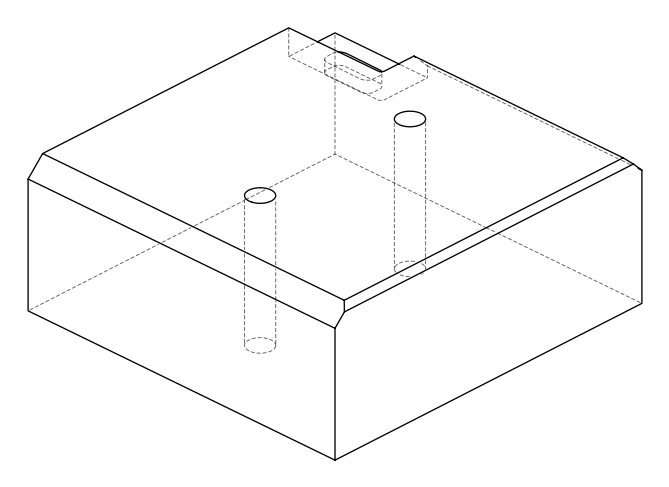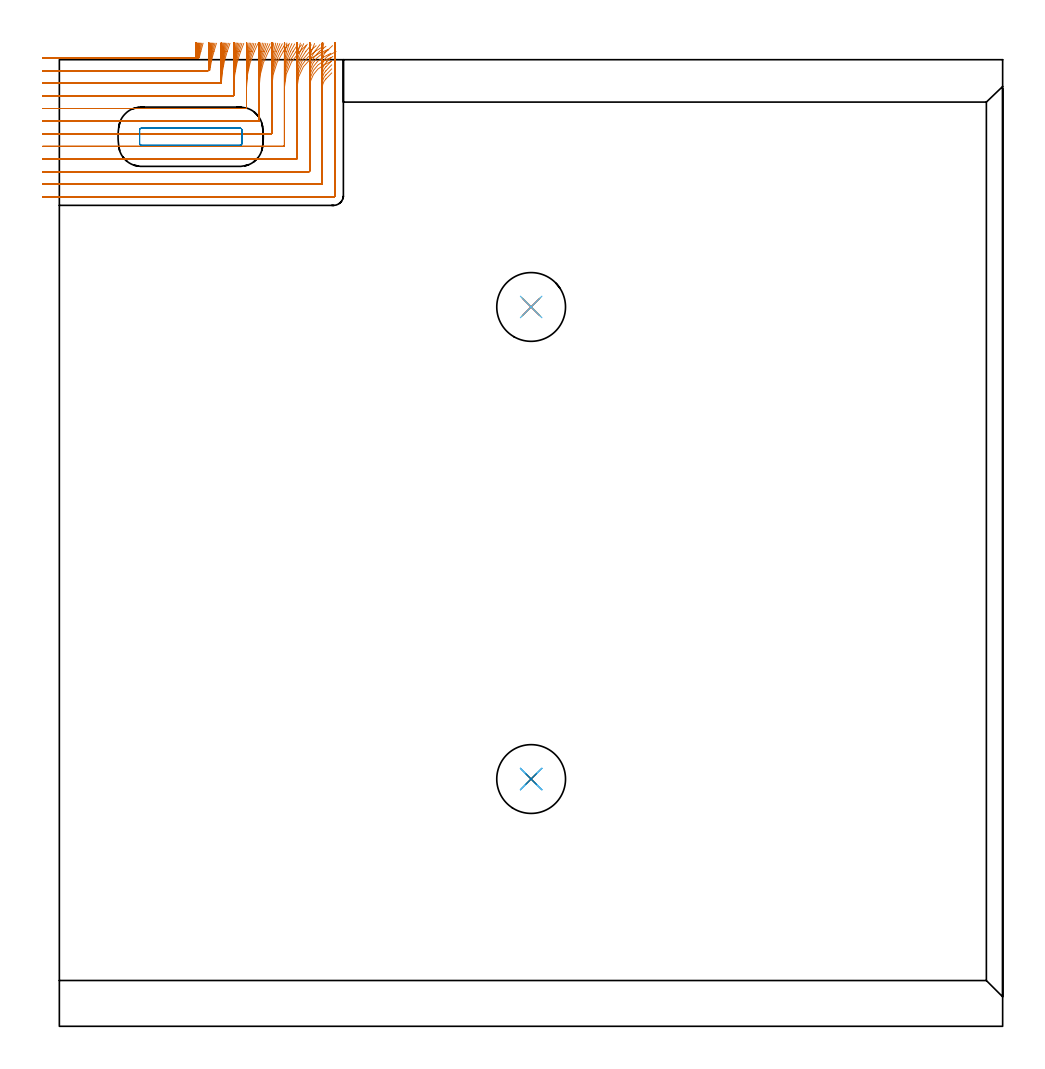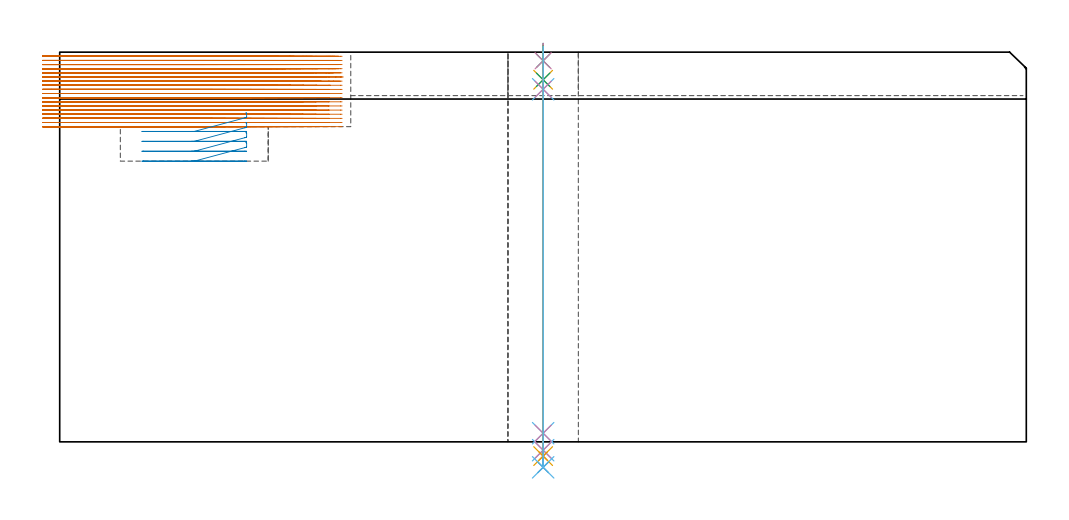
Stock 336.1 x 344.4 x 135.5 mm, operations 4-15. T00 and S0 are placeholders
(PLAN: 15 operations, 11 tool changes, 93.1 min)
(1 AREA_MILL | FG_CHAMFER_SURFACE | UGT0205_001 | 16.39 min | 44652 mm3)
(2 AREA_MILL_1 | FG_CHAMFER_SURFACE_1 | UGT0205_001 | 11.45 min | 27609 mm3)
(3 AREA_MILL_2 | FG_CHAMFER_SURFACE_2 | UGT0205_001 | 7.8 min | 5325 mm3)
(4 MILL_CORNER_NOTCH_RECTANGULAR | CORNER_NOTCH_RECTANGULAR | NXT0201_008 | Follow Part, ap 1.5, ae 75% | 52.62 min | 135159 mm3)
(5 MILL_RECTANGULAR_POCKET | POCKET_RECTANGULAR_STRAIGHT | UGT0201_133 | Follow Part, ap 3.75, ae 75% | 1.09 min | 12335 mm3)
(6 SPOT_DRILL | STEP1HOLE | NXT0321_9005460120000 | 0.05 min | 184 mm3)
(7 SPOT_DRILL_1 | STEP1HOLE_1 | NXT0321_9005460120000 | 0.05 min | 198 mm3)
(8 DRILL_BLIND_HOLE_INTO_CENTER | STEP1HOLE | NXT0301_035 | 0.05 min | 208 mm3)
(9 GUN_DRILL_THROUGH_HOLE | STEP1HOLE | UGT0307_002 | 0.61 min | 3535 mm3)
(10 SPADE_DRILL_TO_ENLARGE_THROUGH_HOLE | STEP1HOLE | UGT0306_006 | 0.57 min | 21598 mm3)
(11 DRILL_TO_ENLARGE_THROUGH_HOLE | STEP1HOLE | UGT0301_058 | 0.59 min | 38289 mm3)
(12 DRILL_BLIND_HOLE_INTO_CENTER_1 | STEP1HOLE_1 | NXT0301_035 | 0.05 min | 222 mm3)
(13 GUN_DRILL_THROUGH_HOLE_1 | STEP1HOLE_1 | UGT0307_002 | 0.61 min | 3545 mm3)
(14 SPADE_DRILL_TO_ENLARGE_THROUGH_HOLE_1 | STEP1HOLE_1 | UGT0306_006 | 0.57 min | 21586 mm3)
(15 DRILL_TO_ENLARGE_THROUGH_HOLE_1 | STEP1HOLE_1 | UGT0301_058 | 0.59 min | 38310 mm3)
(TOOL UGT0205_001 | Chamfer Mill 20 x 3 x 45 deg. | D20 FL50 Z2)
(TOOL NXT0201_008 | ENDMILL 6mm [2P460-0600-NA 1630] | D6 FL26 Z6)
(TOOL UGT0201_133 | Carbide End Mill 15.0 | D15 FL30 Z4)
(TOOL NXT0321_9005460120000 | NC Spot Drill, 142deg, 12mm, Carbide, Uncoated | D12 PA142 FL30 Z2)
(TOOL NXT0301_035 | Carbide Drill 6.4mm [860.1-0640-032A1-MM 2214] | D6.4 PA140 FL53 Z2)
(TOOL UGT0307_002 | Gun Drill 6 mm | D6 PA130 FL24 Z1)
(TOOL UGT0306_006 | Spade Drill 15.5mm | D15.5 PA132 FL10 Z2)
(TOOL UGT0301_058 | Twist Drill 24.5 mm | D24.5 PA118 FL160 Z2)
(OP 4 MILL_CORNER_NOTCH_RECTANGULAR)
G17 G21 G94 G90
T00 M6
G54
G17 G0 G90 X-5.939 Y345. S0 M3
G43 Z145.5 H1
Z134.061
G94 G1 X-2.939 F250.
X49.607 F500.
G3 X49.895 Y345.231 R0.3
G2 X50.432 Y347.4 R49.5
G1 X51.219 Y350.295 F250.
G0 Z145.5
X-6. Y340.5
Z134.061
G1 X-3.
X53.355 F500.
G3 X53.648 Y340.754 R0.3
G2 X55.113 Y347.4 R45.
G1 X55.978 Y350.272 F250.
G0 Z145.5
X-6. Y336.
Z134.061
G1 X-3.
X57.447 F500.
G3 X57.743 Y336.283 R0.3
G2 X59.837 Y347.4 R40.5
G1 X60.798 Y350.242 F250.
G0 Z145.5
X-6. Y331.5
Z134.061
G1 X-3.
X61.903 F500.
G3 X62.2 Y331.797 R0.3
G1 Y334.419
G2 X64.622 Y347.4 R36.
G1 X65.704 Y350.198 F250.
G0 Z145.5
X-6. Y327.
Z134.061
G1 X-3.
X66.403 F500.
G3 X66.7 Y327.297 R0.3
G1 Y334.419
G2 X69.499 Y347.4 R31.5
G1 X70.735 Y350.133 F250.
G0 Z145.5
X-6. Y322.5
Z134.061
G1 X-3.
X70.903 F500.
G3 X71.2 Y322.797 R0.3
G1 Y334.419
G2 X74.525 Y347.4 R27.
G1 X75.968 Y350.031 F250.
G0 Z145.5
X-6. Y318.
Z134.061
G1 X-3.
X75.403 F500.
G3 X75.7 Y318.297 R0.3
G1 Y334.419
G2 X79.822 Y347.4 R22.5
G1 X81.553 Y349.85 F250.
G0 Z145.5
X-6. Y313.5
Z134.061
G1 X-3.
X79.903 F500.
G3 X80.2 Y313.797 R0.3
G1 Y334.419
G2 X85.731 Y347.4 R18.
G1 X87.894 Y349.478 F250.
G0 Z145.5
X-6. Y309.
Z134.061
G1 X-3.
X84.403 F500.
G3 X84.7 Y309.297 R0.3
G1 Y334.419
G2 X92.933 Y346.849 R13.5
G1 X95.695 Y348.019 F250.
G0 Z145.5
X-6. Y304.5
Z134.061
G1 X-3.
X88.903 F500.
G3 X89.2 Y304.797 R0.3
G1 Y334.419
G2 X94.2 Y342.481 R9.
G1 X96.887 Y343.814 F250.
G0 Z145.5
X-6. Y300.
Z134.061
G1 X-3.
X93.402 F500.
G3 X93.7 Y300.298 R0.3
G1 Y334.419
G2 X94.973 Y337.555 R4.5
G1 X97.064 Y339.706 F250.
G0 Z145.5
X-6. Y295.5
Z134.061
G1 X-3.
X97.7 F500.
G3 X98.2 Y296. R0.5
G1 Y334.419
Y337.419 F250.
G0 Z145.5
X-5.939 Y345.
Z132.622
G1 X-2.939
X49.307 F500.
G3 X49.597 Y345.239 R0.3
G2 X50.064 Y347.4 R49.5
G1 X50.764 Y350.317 F250.
G0 Z145.5
X-6. Y340.5
Z132.622
G1 X-3.
X53.174 F500.
G3 X53.468 Y340.764 R0.3
G2 X54.705 Y347.4 R45.
G1 X55.474 Y350.3 F250.
G0 Z145.5
X-6. Y336.
Z132.622
G1 X-3.
X57.406 F500.
G3 X57.702 Y336.293 R0.3
G2 X59.379 Y347.4 R40.5
G1 X60.234 Y350.276 F250.
G0 Z145.5
X-6. Y331.5
Z132.622
G1 X-3.
X61.903 F500.
G3 X62.2 Y331.797 R0.3
G1 Y335.86
G2 X64.1 Y347.4 R36.
G1 X65.062 Y350.242 F250.
G0 Z145.5
X-6. Y327.
Z132.622
G1 X-3.
X66.403 F500.
G3 X66.7 Y327.297 R0.3
G1 Y335.86
G2 X68.89 Y347.4 R31.5
G1 X69.989 Y350.191 F250.
G0 Z145.5
X-6. Y322.5
Z132.622
G1 X-3.
X70.903 F500.
G3 X71.2 Y322.797 R0.3
G1 Y335.86
G2 X73.791 Y347.4 R27.
G1 X75.073 Y350.112 F250.
G0 Z145.5
X-6. Y318.
Z132.622
G1 X-3.
X75.403 F500.
G3 X75.7 Y318.297 R0.3
G1 Y335.86
G2 X78.885 Y347.4 R22.5
G1 X80.424 Y349.975 F250.
G0 Z145.5
X-6. Y313.5
Z132.622
G1 X-3.
X79.903 F500.
G3 X80.2 Y313.797 R0.3
G1 Y335.86
G2 X84.386 Y347.4 R18.
G1 X86.31 Y349.702 F250.
G0 Z145.5
X-6. Y309.
Z132.622
G1 X-3.
X84.403 F500.
G3 X84.7 Y309.297 R0.3
G1 Y335.86
G2 X91.195 Y347.4 R13.5
G1 X93.76 Y348.957 F250.
G0 Z145.5
X-6. Y304.5
Z132.622
G1 X-3.
X88.903 F500.
G3 X89.2 Y304.797 R0.3
G1 Y335.86
G2 X94.2 Y343.922 R9.
G1 X96.887 Y345.255 F250.
G0 Z145.5
X-6. Y300.
Z132.622
G1 X-3.
X93.402 F500.
G3 X93.7 Y300.298 R0.3
G1 Y335.86
G2 X94.971 Y338.994 R4.5
G1 X97.061 Y341.147 F250.
G0 Z145.5
X-6. Y295.5
Z132.622
G1 X-3.
X97.7 F500.
G3 X98.2 Y296. R0.5
G1 Y335.86
Y338.86 F250.
G0 Z145.5
X-5.939 Y345.
Z131.183
G1 X-2.939
X49.051 F500.
G3 X49.342 Y345.248 R0.3
G2 X49.741 Y347.4 R49.5
G1 X50.354 Y350.337 F250.
G0 Z145.5
X-6. Y340.5
Z131.183
G1 X-3.
X53.039 F500.
G3 X53.334 Y340.773 R0.3
G2 X54.348 Y347.4 R45.
G1 X55.021 Y350.323 F250.
G0 Z145.5
X-6. Y336.
Z131.183
G1 X-3.
X57.404 F500.
G3 X57.7 Y336.296 R0.3
G1 Y337.3
G2 X58.98 Y347.4 R40.5
G1 X59.728 Y350.305 F250.
G0 Z145.5
X-6. Y331.5
Z131.183
G1 X-3.
X61.903 F500.
G3 X62.2 Y331.797 R0.3
G1 Y337.3
G2 X63.646 Y347.4 R36.
G1 X64.488 Y350.279 F250.
G0 Z145.5
X-6. Y327.
Z131.183
G1 X-3.
X66.403 F500.
G3 X66.7 Y327.297 R0.3
G1 Y337.3
G2 X68.363 Y347.4 R31.5
G1 X69.325 Y350.242 F250.
G0 Z145.5
X-6. Y322.5
Z131.183
G1 X-3.
X70.903 F500.
G3 X71.2 Y322.797 R0.3
G1 Y337.3
G2 X73.16 Y347.4 R27.
G1 X74.283 Y350.182 F250.
G0 Z145.5
X-6. Y318.
Z131.183
G1 X-3.
X75.403 F500.
G3 X75.7 Y318.297 R0.3
G1 Y337.3
G2 X78.094 Y347.4 R22.5
G1 X79.441 Y350.081 F250.
G0 Z145.5
X-6. Y313.5
Z131.183
G1 X-3.
X79.903 F500.
G3 X80.2 Y313.797 R0.3
G1 Y337.3
G2 X83.301 Y347.4 R18.
G1 X84.984 Y349.883 F250.
G0 Z145.5
X-6. Y309.
Z131.183
G1 X-3.
X84.403 F500.
G3 X84.7 Y309.297 R0.3
G1 Y337.3
G2 X89.242 Y347.4 R13.5
G1 X91.487 Y349.391 F250.
G0 Z145.5
X-6. Y304.5
Z131.183
G1 X-3.
X88.903 F500.
G3 X89.2 Y304.797 R0.3
G1 Y337.3
G2 X94.064 Y345.293 R9.
G1 X96.728 Y346.672 F250.
G0 Z145.5
X-6. Y300.
Z131.183
G1 X-3.
X93.402 F500.
G3 X93.7 Y300.298 R0.3
G1 Y337.3
G2 X94.969 Y340.432 R4.5
G1 X97.057 Y342.586 F250.
G0 Z145.5
X-6. Y295.5
Z131.183
G1 X-3.
X97.7 F500.
G3 X98.2 Y296. R0.5
G1 Y337.3
Y340.3 F250.
G0 Z145.5
X-5.939 Y345.
Z129.744
G1 X-2.939
X48.839 F500.
G3 X49.132 Y345.257 R0.3
G2 X49.465 Y347.4 R49.5
G1 X49.99 Y350.354 F250.
G0 Z145.5
X-6. Y340.5
Z129.744
G1 X-3.
X52.951 F500.
G3 X53.247 Y340.783 R0.3
G2 X54.043 Y347.4 R45.
G1 X54.62 Y350.344 F250.
G0 Z145.5
X-6. Y336.
Z129.744
G1 X-3.
X57.404 F500.
G3 X57.7 Y336.296 R0.3
G1 Y338.733
G2 X58.638 Y347.4 R40.5
G1 X59.28 Y350.33 F250.
G0 Z145.5
X-6. Y331.5
Z129.744
G1 X-3.
X61.903 F500.
G3 X62.2 Y331.797 R0.3
G1 Y338.733
G2 X63.259 Y347.4 R36.
G1 X63.981 Y350.312 F250.
G0 Z145.5
X-6. Y327.
Z129.744
G1 X-3.
X66.403 F500.
G3 X66.7 Y327.297 R0.3
G1 Y338.733
G2 X67.916 Y347.4 R31.5
G1 X68.741 Y350.284 F250.
G0 Z145.5
X-6. Y322.5
Z129.744
G1 X-3.
X70.903 F500.
G3 X71.2 Y322.797 R0.3
G1 Y338.733
G2 X72.629 Y347.4 R27.
G1 X73.592 Y350.241 F250.
G0 Z145.5
X-6. Y318.
Z129.744
G1 X-3.
X75.403 F500.
G3 X75.7 Y318.297 R0.3
G1 Y338.733
G2 X77.436 Y347.4 R22.5
G1 X78.592 Y350.168 F250.
G0 Z145.5
X-6. Y313.5
Z129.744
G1 X-3.
X79.903 F500.
G3 X80.2 Y313.797 R0.3
G1 Y338.733
G2 X82.424 Y347.4 R18.
G1 X83.869 Y350.029 F250.
G0 Z145.5
X-6. Y309.
Z129.744
G1 X-3.
X84.403 F500.
G3 X84.7 Y309.297 R0.3
G1 Y338.733
G2 X87.85 Y347.4 R13.5
G1 X89.776 Y349.7 F250.
G0 Z145.5
X-6. Y304.5
Z129.744
G1 X-3.
X88.903 F500.
G3 X89.2 Y304.797 R0.3
G1 Y338.733
G2 X93.462 Y346.384 R9.
G1 X96.012 Y347.964 F250.
G0 Z145.5
X-6. Y300.
Z129.744
G1 X-3.
X93.402 F500.
G3 X93.7 Y300.298 R0.3
G1 Y338.733
G2 X94.972 Y341.868 R4.5
G1 X97.063 Y344.02 F250.
G0 Z145.5
X-6. Y295.5
Z129.744
G1 X-3.
X97.7 F500.
G3 X98.2 Y296. R0.5
G1 Y338.733
Y341.733 F250.
G0 Z145.5
X-5.939 Y345.
Z128.305
G1 X-2.939
X48.66 F500.
G3 X48.954 Y345.266 R0.3
G2 X49.219 Y347.4 R49.5
G1 X49.652 Y350.369 F250.
G0 Z145.5
X-6. Y340.5
Z128.305
G1 X-3.
X52.907 F500.
G3 X53.203 Y340.793 R0.3
G2 X53.771 Y347.4 R45.
G1 X54.247 Y350.362 F250.
G0 Z145.5
X-6. Y336.
Z128.305
G1 X-3.
X57.404 F500.
G3 X57.7 Y336.296 R0.3
G1 Y340.254
G2 X58.335 Y347.4 R40.5
G1 X58.865 Y350.353 F250.
G0 Z145.5
X-6. Y331.5
Z128.305
G1 X-3.
X61.903 F500.
G3 X62.2 Y331.797 R0.3
G1 Y340.254
G2 X62.916 Y347.4 R36.
G1 X63.512 Y350.34 F250.
G0 Z145.5
X-6. Y327.
Z128.305
G1 X-3.
X66.403 F500.
G3 X66.7 Y327.297 R0.3
G1 Y340.254
G2 X67.521 Y347.4 R31.5
G1 X68.202 Y350.322 F250.
G0 Z145.5
X-6. Y322.5
Z128.305
G1 X-3.
X70.903 F500.
G3 X71.2 Y322.797 R0.3
G1 Y340.254
G2 X72.163 Y347.4 R27.
G1 X72.957 Y350.293 F250.
G0 Z145.5
X-6. Y318.
Z128.305
G1 X-3.
X75.403 F500.
G3 X75.7 Y318.297 R0.3
G1 Y340.254
G2 X76.865 Y347.4 R22.5
G1 X77.818 Y350.245 F250.
G0 Z145.5
X-6. Y313.5
Z128.305
G1 X-3.
X79.903 F500.
G3 X80.2 Y313.797 R0.3
G1 Y340.254
G2 X81.679 Y347.4 R18.
G1 X82.87 Y350.153 F250.
G0 Z145.5
X-6. Y309.
Z128.305
G1 X-3.
X84.403 F500.
G3 X84.7 Y309.297 R0.3
G1 Y340.254
G2 X86.746 Y347.4 R13.5
G1 X88.334 Y349.945 F250.
G0 Z145.5
X-6. Y304.5
Z128.305
G1 X-3.
X88.903 F500.
G3 X89.2 Y304.797 R0.3
G1 Y340.254
G2 X92.623 Y347.318 R9.
G1 X94.978 Y349.177 F250.
G0 Z145.5
X-6. Y300.
Z128.305
G1 X-3.
X93.402 F500.
G3 X93.7 Y300.298 R0.3
G1 Y340.254
G2 X95.231 Y343.635 R4.5
G1 X97.485 Y345.615 F250.
G0 Z145.5
X-6. Y295.5
Z128.305
G1 X-3.
X97.7 F500.
G3 X98.2 Y296. R0.5
G1 Y340.254
Y343.254 F250.
G0 Z145.5
X-5.939 Y345.
Z126.867
G1 X-2.939
X48.517 F500.
G3 X48.812 Y345.276 R0.3
G2 X49.001 Y347.4 R49.5
G1 X49.331 Y350.382 F250.
G0 Z145.5
X-6. Y340.5
Z126.867
G1 X-3.
X52.904 F500.
G3 X53.2 Y340.796 R0.3
G1 Y341.952
G2 X53.531 Y347.4 R45.
G1 X53.894 Y350.378 F250.
G0 Z145.5
X-6. Y336.
Z126.867
G1 X-3.
X57.404 F500.
G3 X57.7 Y336.296 R0.3
G1 Y341.952
G2 X58.068 Y347.4 R40.5
G1 X58.472 Y350.373 F250.
G0 Z145.5
X-6. Y331.5
Z126.867
G1 X-3.
X61.903 F500.
G3 X62.2 Y331.797 R0.3
G1 Y341.952
G2 X62.615 Y347.4 R36.
G1 X63.069 Y350.365 F250.
G0 Z145.5
X-6. Y327.
Z126.867
G1 X-3.
X66.403 F500.
G3 X66.7 Y327.297 R0.3
G1 Y341.952
G2 X67.175 Y347.4 R31.5
G1 X67.693 Y350.355 F250.
G0 Z145.5
X-6. Y322.5
Z126.867
G1 X-3.
X70.903 F500.
G3 X71.2 Y322.797 R0.3
G1 Y341.952
G2 X71.755 Y347.4 R27.
G1 X72.361 Y350.338 F250.
G0 Z145.5
X-6. Y318.
Z126.867
G1 X-3.
X75.403 F500.
G3 X75.7 Y318.297 R0.3
G1 Y341.952
G2 X76.369 Y347.4 R22.5
G1 X77.096 Y350.311 F250.
G0 Z145.5
X-6. Y313.5
Z126.867
G1 X-3.
X79.903 F500.
G3 X80.2 Y313.797 R0.3
G1 Y341.952
G2 X81.044 Y347.4 R18.
G1 X81.952 Y350.259 F250.
G0 Z145.5
X-6. Y309.
Z126.867
G1 X-3.
X84.403 F500.
G3 X84.7 Y309.297 R0.3
G1 Y341.952
G2 X85.848 Y347.4 R13.5
G1 X87.059 Y350.145 F250.
G0 Z145.5
X-6. Y304.5
Z126.867
G1 X-3.
X88.903 F500.
G3 X89.2 Y304.797 R0.3
G1 Y341.952
G2 X91.036 Y347.4 R9.
G1 X92.852 Y349.788 F250.
G0 Z145.5
X-6. Y300.
Z126.867
G1 X-3.
X93.402 F500.
G3 X93.7 Y300.298 R0.3
G1 Y341.952
G2 X96. Y345.878 R4.5
G1 X98.617 Y347.344 F250.
G0 Z145.5
X-6. Y295.5
Z126.867
G1 X-3.
X97.7 F500.
G3 X98.2 Y296. R0.5
G1 Y341.952
Y344.952 F250.
G0 Z145.5
X-5.939 Y345.
Z125.428
G1 X-2.939
X48.419 F500.
G3 X48.715 Y345.289 R0.3
G2 X48.812 Y347.4 R49.5
G1 X49.013 Y350.393 F250.
G0 Z145.5
X-6. Y340.5
Z125.428
G1 X-3.
X52.904 F500.
G3 X53.2 Y340.796 R0.3
G1 Y344.075
G2 X53.323 Y347.4 R45.
G1 X53.545 Y350.392 F250.
G0 Z145.5
X-6. Y336.
Z125.428
G1 X-3.
X57.404 F500.
G3 X57.7 Y336.296 R0.3
G1 Y344.075
G2 X57.837 Y347.4 R40.5
G1 X58.083 Y350.39 F250.
G0 Z145.5
X-6. Y331.5
Z125.428
G1 X-3.
X61.903 F500.
G3 X62.2 Y331.797 R0.3
G1 Y344.075
G2 X62.354 Y347.4 R36.
G1 X62.631 Y350.387 F250.
G0 Z145.5
X-6. Y327.
Z125.428
G1 X-3.
X66.403 F500.
G3 X66.7 Y327.297 R0.3
G1 Y344.075
G2 X66.876 Y347.4 R31.5
G1 X67.193 Y350.383 F250.
G0 Z145.5
X-6. Y322.5
Z125.428
G1 X-3.
X70.903 F500.
G3 X71.2 Y322.797 R0.3
G1 Y344.075
G2 X71.405 Y347.4 R27.
G1 X71.775 Y350.377 F250.
G0 Z145.5
X-6. Y318.
Z125.428
G1 X-3.
X75.403 F500.
G3 X75.7 Y318.297 R0.3
G1 Y344.075
G2 X75.947 Y347.4 R22.5
G1 X76.39 Y350.367 F250.
G0 Z145.5
X-6. Y313.5
Z125.428
G1 X-3.
X79.903 F500.
G3 X80.2 Y313.797 R0.3
G1 Y344.075
G2 X80.51 Y347.4 R18.
G1 X81.064 Y350.348 F250.
G0 Z145.5
X-6. Y309.
Z125.428
G1 X-3.
X84.403 F500.
G3 X84.7 Y309.297 R0.3
G1 Y344.075
G2 X85.116 Y347.4 R13.5
G1 X85.855 Y350.308 F250.
G0 Z145.5
X-6. Y304.5
Z125.428
G1 X-3.
X88.903 F500.
G3 X89.2 Y304.797 R0.3
G1 Y344.075
G2 X89.837 Y347.4 R9.
G1 X90.945 Y350.188 F250.
G0 Z145.5
X-6. Y300.
Z125.428
G1 X-3.
X93.402 F500.
G3 X93.7 Y300.298 R0.3
G1 Y344.075
G2 X95.15 Y347.384 R4.5
G1 X97.356 Y349.417 F250.
G0 Z145.5
X-6. Y295.5
Z125.428
G1 X-3.
X97.7 F500.
G3 X98.2 Y296. R0.5
G1 Y344.075
Y347.075 F250.
G0 Z145.5
X-5.939 Y345.
Z123.989
G1 X-2.939
X48.404 F500.
G3 X48.7 Y345.296 R0.3
G1 Y346.737
G2 X48.704 Y347.4 R49.5
G1 X48.745 Y350.4 F250.
G0 Z145.5
X-6. Y340.5
Z123.989
G1 X-3.
X52.904 F500.
G3 X53.2 Y340.796 R0.3
G1 Y346.737
G2 X53.205 Y347.4 R45.
G1 X53.249 Y350.4 F250.
G0 Z145.5
X-6. Y336.
Z123.989
G1 X-3.
X57.404 F500.
G3 X57.7 Y336.296 R0.3
G1 Y346.737
G2 X57.705 Y347.4 R40.5
G1 X57.755 Y350.4 F250.
G0 Z145.5
X-6. Y331.5
Z123.989
G1 X-3.
X61.903 F500.
G3 X62.2 Y331.797 R0.3
G1 Y346.737
G2 X62.206 Y347.4 R36.
G1 X62.261 Y350.399 F250.
G0 Z145.5
X-6. Y327.
Z123.989
G1 X-3.
X66.403 F500.
G3 X66.7 Y327.297 R0.3
G1 Y346.737
G2 X66.707 Y347.4 R31.5
G1 X66.77 Y350.399 F250.
G0 Z145.5
X-6. Y322.5
Z123.989
G1 X-3.
X70.903 F500.
G3 X71.2 Y322.797 R0.3
G1 Y346.737
G2 X71.208 Y347.4 R27.
G1 X71.282 Y350.399 F250.
G0 Z145.5
X-6. Y318.
Z123.989
G1 X-3.
X75.403 F500.
G3 X75.7 Y318.297 R0.3
G1 Y346.737
G2 X75.71 Y347.4 R22.5
G1 X75.798 Y350.399 F250.
G0 Z145.5
X-6. Y313.5
Z123.989
G1 X-3.
X79.903 F500.
G3 X80.2 Y313.797 R0.3
G1 Y346.737
G2 X80.212 Y347.4 R18.
G1 X80.323 Y350.398 F250.
G0 Z145.5
X-6. Y309.
Z123.989
G1 X-3.
X84.403 F500.
G3 X84.7 Y309.297 R0.3
G1 Y346.737
G2 X84.716 Y347.4 R13.5
G1 X84.864 Y350.396 F250.
G0 Z145.5
X-6. Y304.5
Z123.989
G1 X-3.
X88.903 F500.
G3 X89.2 Y304.797 R0.3
G1 Y346.737
G2 X89.224 Y347.4 R9.
G1 X89.446 Y350.392 F250.
G0 Z145.5
X-6. Y300.
Z123.989
G1 X-3.
X93.402 F500.
G3 X93.7 Y300.298 R0.3
G1 Y346.737
G2 X93.749 Y347.4 R4.5
G1 X94.191 Y350.367 F250.
G0 Z145.5
X-6. Y295.5
Z123.989
G1 X-3.
X97.7 F500.
G3 X98.2 Y296. R0.5
G1 Y346.737
Y349.737 F250.
G0 Z145.5
X-5.939 Y345.
Z122.55
G1 X-2.939
X48.404 F500.
G3 X48.7 Y345.296 R0.3
G1 Y347.4
X48.701 Y350.4 F250.
G0 Z145.5
X-6. Y340.5
Z122.55
G1 X-3.
X52.904 F500.
G3 X53.2 Y340.796 R0.3
G1 Y345.296
Y347.4
X53.202 Y350.4 F250.
G0 Z145.5
X-6. Y336.
Z122.55
G1 X-3.
X57.404 F500.
G3 X57.7 Y336.296 R0.3
G1 Y340.796
Y347.4
X57.702 Y350.4 F250.
G0 Z145.5
X-6. Y331.5
Z122.55
G1 X-3.
X61.903 F500.
G3 X62.2 Y331.797 R0.3
G1 Y336.296
Y347.4
X62.202 Y350.4 F250.
G0 Z145.5
X-6. Y327.
Z122.55
G1 X-3.
X66.403 F500.
G3 X66.7 Y327.297 R0.3
G1 Y331.797
Y347.4
X66.702 Y350.4 F250.
G0 Z145.5
X-6. Y322.5
Z122.55
G1 X-3.
X70.903 F500.
G3 X71.2 Y322.797 R0.3
G1 Y327.297
Y347.4
X71.203 Y350.4 F250.
G0 Z145.5
X-6. Y318.
Z122.55
G1 X-3.
X75.403 F500.
G3 X75.7 Y318.297 R0.3
G1 Y322.797
Y347.4
X75.703 Y350.4 F250.
G0 Z145.5
X-6. Y313.5
Z122.55
G1 X-3.
X79.903 F500.
G3 X80.2 Y313.797 R0.3
G1 Y318.297
Y347.4
X80.204 Y350.4 F250.
G0 Z145.5
X-6. Y309.
Z122.55
G1 X-3.
X84.403 F500.
G3 X84.7 Y309.297 R0.3
G1 Y313.797
Y347.4
X84.705 Y350.4 F250.
G0 Z145.5
X-6. Y304.5
Z122.55
G1 X-3.
X88.903 F500.
G3 X89.2 Y304.797 R0.3
G1 Y309.297
Y347.4
X89.208 Y350.4 F250.
G0 Z145.5
X-6. Y300.
Z122.55
G1 X-3.
X93.402 F500.
G3 X93.7 Y300.298 R0.3
G1 Y304.797
Y347.4
X93.716 Y350.4 F250.
G0 Z145.5
X-6. Y295.5
Z122.55
G1 X-3.
X97.7 F500.
G3 X98.2 Y296. R0.5
G1 Y347.376
Y350.376 F250.
G0 Z145.5
X-5.939 Y345.
Z121.111
G1 X-2.939
X48.404 F500.
G3 X48.7 Y345.296 R0.3
G1 Y347.4
Y350.4 F250.
G0 Z145.5
X-6. Y340.5
Z121.111
G1 X-3.
X52.904 F500.
G3 X53.2 Y340.796 R0.3
G1 Y347.4
Y350.4 F250.
G0 Z145.5
X-6. Y336.
Z121.111
G1 X-3.
X57.404 F500.
G3 X57.7 Y336.296 R0.3
G1 Y347.4
Y350.4 F250.
G0 Z145.5
X-6. Y331.5
Z121.111
G1 X-3.
X61.903 F500.
G3 X62.2 Y331.797 R0.3
G1 Y347.4
Y350.4 F250.
G0 Z145.5
X-6. Y327.
Z121.111
G1 X-3.
X66.403 F500.
G3 X66.7 Y327.297 R0.3
G1 Y347.4
Y350.4 F250.
G0 Z145.5
X-6. Y322.5
Z121.111
G1 X-3.
X70.903 F500.
G3 X71.2 Y322.797 R0.3
G1 Y347.4
Y350.4 F250.
G0 Z145.5
X-6. Y318.
Z121.111
G1 X-3.
X75.403 F500.
G3 X75.7 Y318.297 R0.3
G1 Y347.4
Y350.4 F250.
G0 Z145.5
X-6. Y313.5
Z121.111
G1 X-3.
X79.903 F500.
G3 X80.2 Y313.797 R0.3
G1 Y347.4
Y350.4 F250.
G0 Z145.5
X-6. Y309.
Z121.111
G1 X-3.
X84.403 F500.
G3 X84.7 Y309.297 R0.3
G1 Y347.4
Y350.4 F250.
G0 Z145.5
X-6. Y304.5
Z121.111
G1 X-3.
X88.903 F500.
G3 X89.2 Y304.797 R0.3
G1 Y347.4
Y350.4 F250.
G0 Z145.5
X-6. Y300.
Z121.111
G1 X-3.
X93.402 F500.
G3 X93.7 Y300.298 R0.3
G1 Y347.4
Y350.4 F250.
G0 Z145.5
X-6. Y295.5
Z121.111
G1 X-3.
X97.7 F500.
G3 X98.2 Y296. R0.5
G1 Y347.4
Y350.4 F250.
G0 Z145.5
X-5.939 Y345.
Z119.672
G1 X-2.939
X48.404 F500.
G3 X48.7 Y345.296 R0.3
G1 Y347.4
Y350.4 F250.
G0 Z145.5
X-6. Y340.5
Z119.672
G1 X-3.
X52.904 F500.
G3 X53.2 Y340.796 R0.3
G1 Y347.4
Y350.4 F250.
G0 Z145.5
X-6. Y336.
Z119.672
G1 X-3.
X57.404 F500.
G3 X57.7 Y336.296 R0.3
G1 Y347.4
Y350.4 F250.
G0 Z145.5
X-6. Y331.5
Z119.672
G1 X-3.
X61.903 F500.
G3 X62.2 Y331.797 R0.3
G1 Y347.4
Y350.4 F250.
G0 Z145.5
X-6. Y327.
Z119.672
G1 X-3.
X66.403 F500.
G3 X66.7 Y327.297 R0.3
G1 Y347.4
Y350.4 F250.
G0 Z145.5
X-6. Y322.5
Z119.672
G1 X-3.
X70.903 F500.
G3 X71.2 Y322.797 R0.3
G1 Y347.4
Y350.4 F250.
G0 Z145.5
X-6. Y318.
Z119.672
G1 X-3.
X75.403 F500.
G3 X75.7 Y318.297 R0.3
G1 Y347.4
Y350.4 F250.
G0 Z145.5
X-6. Y313.5
Z119.672
G1 X-3.
X79.903 F500.
G3 X80.2 Y313.797 R0.3
G1 Y347.4
Y350.4 F250.
G0 Z145.5
X-6. Y309.
Z119.672
G1 X-3.
X84.403 F500.
G3 X84.7 Y309.297 R0.3
G1 Y347.4
Y350.4 F250.
G0 Z145.5
X-6. Y304.5
Z119.672
G1 X-3.
X88.903 F500.
G3 X89.2 Y304.797 R0.3
G1 Y347.4
Y350.4 F250.
G0 Z145.5
X-6. Y300.
Z119.672
G1 X-3.
X93.402 F500.
G3 X93.7 Y300.298 R0.3
G1 Y347.4
Y350.4 F250.
G0 Z145.5
X-6. Y295.5
Z119.672
G1 X-3.
X97.7 F500.
G3 X98.2 Y296. R0.5
G1 Y347.4
Y350.4 F250.
G0 Z145.5
X-5.939 Y345.
Z118.233
G1 X-2.939
X48.404 F500.
G3 X48.7 Y345.296 R0.3
G1 Y347.4
Y350.4 F250.
G0 Z145.5
X-6. Y340.5
Z118.233
G1 X-3.
X52.904 F500.
G3 X53.2 Y340.796 R0.3
G1 Y347.4
Y350.4 F250.
G0 Z145.5
X-6. Y336.
Z118.233
G1 X-3.
X57.404 F500.
G3 X57.7 Y336.296 R0.3
G1 Y347.4
Y350.4 F250.
G0 Z145.5
X-6. Y331.5
Z118.233
G1 X-3.
X61.903 F500.
G3 X62.2 Y331.797 R0.3
G1 Y347.4
Y350.4 F250.
G0 Z145.5
X-6. Y327.
Z118.233
G1 X-3.
X66.403 F500.
G3 X66.7 Y327.297 R0.3
G1 Y347.4
Y350.4 F250.
G0 Z145.5
X-6. Y322.5
Z118.233
G1 X-3.
X70.903 F500.
G3 X71.2 Y322.797 R0.3
G1 Y347.4
Y350.4 F250.
G0 Z145.5
X-6. Y318.
Z118.233
G1 X-3.
X75.403 F500.
G3 X75.7 Y318.297 R0.3
G1 Y347.4
Y350.4 F250.
G0 Z145.5
X-6. Y313.5
Z118.233
G1 X-3.
X79.903 F500.
G3 X80.2 Y313.797 R0.3
G1 Y347.4
Y350.4 F250.
G0 Z145.5
X-6. Y309.
Z118.233
G1 X-3.
X84.403 F500.
G3 X84.7 Y309.297 R0.3
G1 Y347.4
Y350.4 F250.
G0 Z145.5
X-6. Y304.5
Z118.233
G1 X-3.
X88.903 F500.
G3 X89.2 Y304.797 R0.3
G1 Y347.4
Y350.4 F250.
G0 Z145.5
X-6. Y300.
Z118.233
G1 X-3.
X93.402 F500.
G3 X93.7 Y300.298 R0.3
G1 Y347.4
Y350.4 F250.
G0 Z145.5
X-6. Y295.5
Z118.233
G1 X-3.
X97.7 F500.
G3 X98.2 Y296. R0.5
G1 Y347.4
Y350.4 F250.
G0 Z145.5
X-5.939 Y345.
Z116.794
G1 X-2.939
X48.404 F500.
G3 X48.7 Y345.296 R0.3
G1 Y347.4
Y350.4 F250.
G0 Z145.5
X-6. Y340.5
Z116.794
G1 X-3.
X52.904 F500.
G3 X53.2 Y340.796 R0.3
G1 Y347.4
Y350.4 F250.
G0 Z145.5
X-6. Y336.
Z116.794
G1 X-3.
X57.404 F500.
G3 X57.7 Y336.296 R0.3
G1 Y347.4
Y350.4 F250.
G0 Z145.5
X-6. Y331.5
Z116.794
G1 X-3.
X61.903 F500.
G3 X62.2 Y331.797 R0.3
G1 Y347.4
Y350.4 F250.
G0 Z145.5
X-6. Y327.
Z116.794
G1 X-3.
X66.403 F500.
G3 X66.7 Y327.297 R0.3
G1 Y347.4
Y350.4 F250.
G0 Z145.5
X-6. Y322.5
Z116.794
G1 X-3.
X70.903 F500.
G3 X71.2 Y322.797 R0.3
G1 Y347.4
Y350.4 F250.
G0 Z145.5
X-6. Y318.
Z116.794
G1 X-3.
X75.403 F500.
G3 X75.7 Y318.297 R0.3
G1 Y347.4
Y350.4 F250.
G0 Z145.5
X-6. Y313.5
Z116.794
G1 X-3.
X79.903 F500.
G3 X80.2 Y313.797 R0.3
G1 Y347.4
Y350.4 F250.
G0 Z145.5
X-6. Y309.
Z116.794
G1 X-3.
X84.403 F500.
G3 X84.7 Y309.297 R0.3
G1 Y347.4
Y350.4 F250.
G0 Z145.5
X-6. Y304.5
Z116.794
G1 X-3.
X88.903 F500.
G3 X89.2 Y304.797 R0.3
G1 Y347.4
Y350.4 F250.
G0 Z145.5
X-6. Y300.
Z116.794
G1 X-3.
X93.402 F500.
G3 X93.7 Y300.298 R0.3
G1 Y347.4
Y350.4 F250.
G0 Z145.5
X-6. Y295.5
Z116.794
G1 X-3.
X97.7 F500.
G3 X98.2 Y296. R0.5
G1 Y347.4
Y350.4 F250.
G0 Z145.5
X-5.939 Y345.
Z115.356
G1 X-2.939
X48.404 F500.
G3 X48.7 Y345.296 R0.3
G1 Y347.4
Y350.4 F250.
G0 Z145.5
X-6. Y340.5
Z115.356
G1 X-3.
X52.904 F500.
G3 X53.2 Y340.796 R0.3
G1 Y347.4
Y350.4 F250.
G0 Z145.5
X-6. Y336.
Z115.356
G1 X-3.
X57.404 F500.
G3 X57.7 Y336.296 R0.3
G1 Y347.4
Y350.4 F250.
G0 Z145.5
X-6. Y331.5
Z115.356
G1 X-3.
X61.903 F500.
G3 X62.2 Y331.797 R0.3
G1 Y347.4
Y350.4 F250.
G0 Z145.5
X-6. Y327.
Z115.356
G1 X-3.
X66.403 F500.
G3 X66.7 Y327.297 R0.3
G1 Y347.4
Y350.4 F250.
G0 Z145.5
X-6. Y322.5
Z115.356
G1 X-3.
X70.903 F500.
G3 X71.2 Y322.797 R0.3
G1 Y347.4
Y350.4 F250.
G0 Z145.5
X-6. Y318.
Z115.356
G1 X-3.
X75.403 F500.
G3 X75.7 Y318.297 R0.3
G1 Y347.4
Y350.4 F250.
G0 Z145.5
X-6. Y313.5
Z115.356
G1 X-3.
X79.903 F500.
G3 X80.2 Y313.797 R0.3
G1 Y347.4
Y350.4 F250.
G0 Z145.5
X-6. Y309.
Z115.356
G1 X-3.
X84.403 F500.
G3 X84.7 Y309.297 R0.3
G1 Y347.4
Y350.4 F250.
G0 Z145.5
X-6. Y304.5
Z115.356
G1 X-3.
X88.903 F500.
G3 X89.2 Y304.797 R0.3
G1 Y347.4
Y350.4 F250.
G0 Z145.5
X-6. Y300.
Z115.356
G1 X-3.
X93.402 F500.
G3 X93.7 Y300.298 R0.3
G1 Y347.4
Y350.4 F250.
G0 Z145.5
X-6. Y295.5
Z115.356
G1 X-3.
X97.7 F500.
G3 X98.2 Y296. R0.5
G1 Y347.4
Y350.4 F250.
G0 Z145.5
X-5.939 Y345.
Z113.917
G1 X-2.939
X48.404 F500.
G3 X48.7 Y345.296 R0.3
G1 Y347.4
Y350.4 F250.
G0 Z145.5
X-6. Y340.5
Z113.917
G1 X-3.
X52.904 F500.
G3 X53.2 Y340.796 R0.3
G1 Y347.4
Y350.4 F250.
G0 Z145.5
X-6. Y336.
Z113.917
G1 X-3.
X57.404 F500.
G3 X57.7 Y336.296 R0.3
G1 Y347.4
Y350.4 F250.
G0 Z145.5
X-6. Y331.5
Z113.917
G1 X-3.
X61.903 F500.
G3 X62.2 Y331.797 R0.3
G1 Y347.4
Y350.4 F250.
G0 Z145.5
X-6. Y327.
Z113.917
G1 X-3.
X66.403 F500.
G3 X66.7 Y327.297 R0.3
G1 Y347.4
Y350.4 F250.
G0 Z145.5
X-6. Y322.5
Z113.917
G1 X-3.
X70.903 F500.
G3 X71.2 Y322.797 R0.3
G1 Y347.4
Y350.4 F250.
G0 Z145.5
X-6. Y318.
Z113.917
G1 X-3.
X75.403 F500.
G3 X75.7 Y318.297 R0.3
G1 Y347.4
Y350.4 F250.
G0 Z145.5
X-6. Y313.5
Z113.917
G1 X-3.
X79.903 F500.
G3 X80.2 Y313.797 R0.3
G1 Y347.4
Y350.4 F250.
G0 Z145.5
X-6. Y309.
Z113.917
G1 X-3.
X84.403 F500.
G3 X84.7 Y309.297 R0.3
G1 Y347.4
Y350.4 F250.
G0 Z145.5
X-6. Y304.5
Z113.917
G1 X-3.
X88.903 F500.
G3 X89.2 Y304.797 R0.3
G1 Y347.4
Y350.4 F250.
G0 Z145.5
X-6. Y300.
Z113.917
G1 X-3.
X93.402 F500.
G3 X93.7 Y300.298 R0.3
G1 Y347.4
Y350.4 F250.
G0 Z145.5
X-6. Y295.5
Z113.917
G1 X-3.
X97.7 F500.
G3 X98.2 Y296. R0.5
G1 Y347.4
Y350.4 F250.
G0 Z145.5
X-5.939 Y345.
Z112.478
G1 X-2.939
X48.404 F500.
G3 X48.7 Y345.296 R0.3
G1 Y347.4
Y350.4 F250.
G0 Z145.5
X-6. Y340.5
Z112.478
G1 X-3.
X52.904 F500.
G3 X53.2 Y340.796 R0.3
G1 Y347.4
Y350.4 F250.
G0 Z145.5
X-6. Y336.
Z112.478
G1 X-3.
X57.404 F500.
G3 X57.7 Y336.296 R0.3
G1 Y347.4
Y350.4 F250.
G0 Z145.5
X-6. Y331.5
Z112.478
G1 X-3.
X61.903 F500.
G3 X62.2 Y331.797 R0.3
G1 Y347.4
Y350.4 F250.
G0 Z145.5
X-6. Y327.
Z112.478
G1 X-3.
X66.403 F500.
G3 X66.7 Y327.297 R0.3
G1 Y347.4
Y350.4 F250.
G0 Z145.5
X-6. Y322.5
Z112.478
G1 X-3.
X70.903 F500.
G3 X71.2 Y322.797 R0.3
G1 Y347.4
Y350.4 F250.
G0 Z145.5
X-6. Y318.
Z112.478
G1 X-3.
X75.403 F500.
G3 X75.7 Y318.297 R0.3
G1 Y347.4
Y350.4 F250.
G0 Z145.5
X-6. Y313.5
Z112.478
G1 X-3.
X79.903 F500.
G3 X80.2 Y313.797 R0.3
G1 Y347.4
Y350.4 F250.
G0 Z145.5
X-6. Y309.
Z112.478
G1 X-3.
X84.403 F500.
G3 X84.7 Y309.297 R0.3
G1 Y347.4
Y350.4 F250.
G0 Z145.5
X-6. Y304.5
Z112.478
G1 X-3.
X88.903 F500.
G3 X89.2 Y304.797 R0.3
G1 Y347.4
Y350.4 F250.
G0 Z145.5
X-6. Y300.
Z112.478
G1 X-3.
X93.402 F500.
G3 X93.7 Y300.298 R0.3
G1 Y347.4
Y350.4 F250.
G0 Z145.5
X-6. Y295.5
Z112.478
G1 X-3.
X97.7 F500.
G3 X98.2 Y296. R0.5
G1 Y347.4
Y350.4 F250.
G0 Z145.5
X-5.939 Y345.
Z111.039
G1 X-2.939
X48.404 F500.
G3 X48.7 Y345.296 R0.3
G1 Y347.4
Y350.4 F250.
G0 Z145.5
X-6. Y340.5
Z111.039
G1 X-3.
X52.904 F500.
G3 X53.2 Y340.796 R0.3
G1 Y347.4
Y350.4 F250.
G0 Z145.5
X-6. Y336.
Z111.039
G1 X-3.
X57.404 F500.
G3 X57.7 Y336.296 R0.3
G1 Y347.4
Y350.4 F250.
G0 Z145.5
X-6. Y331.5
Z111.039
G1 X-3.
X61.903 F500.
G3 X62.2 Y331.797 R0.3
G1 Y347.4
Y350.4 F250.
G0 Z145.5
X-6. Y327.
Z111.039
G1 X-3.
X66.403 F500.
G3 X66.7 Y327.297 R0.3
G1 Y347.4
Y350.4 F250.
G0 Z145.5
X-6. Y322.5
Z111.039
G1 X-3.
X70.903 F500.
G3 X71.2 Y322.797 R0.3
G1 Y347.4
Y350.4 F250.
G0 Z145.5
X-6. Y318.
Z111.039
G1 X-3.
X75.403 F500.
G3 X75.7 Y318.297 R0.3
G1 Y347.4
Y350.4 F250.
G0 Z145.5
X-6. Y313.5
Z111.039
G1 X-3.
X79.903 F500.
G3 X80.2 Y313.797 R0.3
G1 Y347.4
Y350.4 F250.
G0 Z145.5
X-6. Y309.
Z111.039
G1 X-3.
X84.403 F500.
G3 X84.7 Y309.297 R0.3
G1 Y347.4
Y350.4 F250.
G0 Z145.5
X-6. Y304.5
Z111.039
G1 X-3.
X88.903 F500.
G3 X89.2 Y304.797 R0.3
G1 Y347.4
Y350.4 F250.
G0 Z145.5
X-6. Y300.
Z111.039
G1 X-3.
X93.402 F500.
G3 X93.7 Y300.298 R0.3
G1 Y347.4
Y350.4 F250.
G0 Z145.5
X-6. Y295.5
Z111.039
G1 X-3.
X97.7 F500.
G3 X98.2 Y296. R0.5
G1 Y347.4
Y350.4 F250.
G0 Z145.5
X-5.939 Y345.
Z109.6
G1 X-2.939
X48.404 F500.
G3 X48.7 Y345.296 R0.3
G1 Y347.4
Y350.4 F250.
G0 Z145.5
X-6. Y340.5
Z109.6
G1 X-3.
X52.904 F500.
G3 X53.2 Y340.796 R0.3
G1 Y347.4
Y350.4 F250.
G0 Z145.5
X-6. Y336.
Z109.6
G1 X-3.
X57.404 F500.
G3 X57.7 Y336.296 R0.3
G1 Y347.4
Y350.4 F250.
G0 Z145.5
X-6. Y331.5
Z109.6
G1 X-3.
X61.903 F500.
G3 X62.2 Y331.797 R0.3
G1 Y347.4
Y350.4 F250.
G0 Z145.5
X-6. Y327.
Z109.6
G1 X-3.
X66.403 F500.
G3 X66.7 Y327.297 R0.3
G1 Y347.4
Y350.4 F250.
G0 Z145.5
X-6. Y322.5
Z109.6
G1 X-3.
X70.903 F500.
G3 X71.2 Y322.797 R0.3
G1 Y347.4
Y350.4 F250.
G0 Z145.5
X-6. Y318.
Z109.6
G1 X-3.
X75.403 F500.
G3 X75.7 Y318.297 R0.3
G1 Y347.4
Y350.4 F250.
G0 Z145.5
X-6. Y313.5
Z109.6
G1 X-3.
X79.903 F500.
G3 X80.2 Y313.797 R0.3
G1 Y347.4
Y350.4 F250.
G0 Z145.5
X-6. Y309.
Z109.6
G1 X-3.
X84.403 F500.
G3 X84.7 Y309.297 R0.3
G1 Y347.4
Y350.4 F250.
G0 Z145.5
X-6. Y304.5
Z109.6
G1 X-3.
X88.903 F500.
G3 X89.2 Y304.797 R0.3
G1 Y347.4
Y350.4 F250.
G0 Z145.5
X-6. Y300.
Z109.6
G1 X-3.
X93.402 F500.
G3 X93.7 Y300.298 R0.3
G1 Y347.4
Y350.4 F250.
G0 Z145.5
X-6. Y295.5
Z109.6
G1 X-3.
X97.7 F500.
G3 X98.2 Y296. R0.5
G1 Y347.4
Y350.4 F250.
G0 Z145.5
M5
M2
(OP 5 MILL_RECTANGULAR_POCKET)
G17 G21 G94 G90
T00 M6
G54
G17 G0 G90 X64.718 Y313.993 S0 M3
G43 Z145.5 H0
Z114.382
G94 G1 X64.828 Y314.072 Z114.346 F250.
X64.943 Y314.233 Z114.293
X65. Y314.422 Z114.24
Y319.478 Z112.885
X64.943 Y319.667 Z112.832
X64.828 Y319.828 Z112.779
X64.667 Y319.943 Z112.726
X64.478 Y320. Z112.673
X64.4 Z112.652
X46.8 Z107.936
X29.2 F500.
G3 X28.6 Y319.4 R0.6
G1 Y314.5
G3 X29.2 Y313.9 R0.6
G1 X64.4
G3 X65. Y314.5 R0.6
G1 Y319.4
G3 X64.4 Y320. R0.6
G1 X46.8
X45.8
G0 X64.718 Y313.993 Z110.936
G1 X64.828 Y314.072 Z110.9 F250.
X64.943 Y314.233 Z110.847
X65. Y314.422 Z110.794
Y319.478 Z109.44
X64.943 Y319.667 Z109.387
X64.828 Y319.828 Z109.334
X64.667 Y319.943 Z109.281
X64.478 Y320. Z109.228
X64.4 Z109.207
X46.8 Z104.491
X29.2 F500.
G3 X28.6 Y319.4 R0.6
G1 Y314.5
G3 X29.2 Y313.9 R0.6
G1 X64.4
G3 X65. Y314.5 R0.6
G1 Y319.4
G3 X64.4 Y320. R0.6
G1 X46.8
X45.8
G0 X64.718 Y313.993 Z107.491
G1 X64.828 Y314.072 Z107.455 F250.
X64.943 Y314.233 Z107.402
X65. Y314.422 Z107.349
Y319.478 Z105.994
X64.943 Y319.667 Z105.941
X64.828 Y319.828 Z105.888
X64.667 Y319.943 Z105.835
X64.478 Y320. Z105.782
X64.4 Z105.761
X46.8 Z101.045
X29.2 F500.
G3 X28.6 Y319.4 R0.6
G1 Y314.5
G3 X29.2 Y313.9 R0.6
G1 X64.4
G3 X65. Y314.5 R0.6
G1 Y319.4
G3 X64.4 Y320. R0.6
G1 X46.8
X45.8
G0 X64.718 Y313.993 Z104.045
G1 X64.828 Y314.072 Z104.009 F250.
X64.943 Y314.233 Z103.956
X65. Y314.422 Z103.903
Y319.478 Z102.549
X64.943 Y319.667 Z102.496
X64.828 Y319.828 Z102.443
X64.667 Y319.943 Z102.39
X64.478 Y320. Z102.337
X64.4 Z102.316
X46.8 Z97.6
X29.2 F500.
G3 X28.6 Y319.4 R0.6
G1 Y314.5
G3 X29.2 Y313.9 R0.6
G1 X64.4
G3 X65. Y314.5 R0.6
G1 Y319.4
G3 X64.4 Y320. R0.6
G1 X46.8
X45.8
G0 Z145.5
M5
M2
(OP 6 SPOT_DRILL)
G17 G21 G94 G90
T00 M6
G54
G17 G0 G90 X168.1 Y88.1 S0 M3
G43 Z145.5 H0
G94 G81 G98 Z132.5 F250. R138.5
G80
M5
M2
(OP 7 SPOT_DRILL_1)
G17 G21 G94 G90
T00 M6
G54
G17 G0 G90 X168.1 Y256.3 S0 M3
G43 Z145.5 H0
G94 G81 G98 Z132.5 F250. R138.5
G80
M5
M2
(OP 8 DRILL_BLIND_HOLE_INTO_CENTER)
G17 G21 G94 G90
T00 M6
G54
G17 G0 G90 X168.1 Y88.1 S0 M3
G43 Z145.5 H1
G94 G81 G98 Z125.9 F250. R137.5
G80
M5
M2
(OP 9 GUN_DRILL_THROUGH_HOLE)
G17 G21 G94 G90
T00 M6
G54
G17 G0 G90 X168.1 Y88.1 M8
G43 Z145.5 H0
Z132.872
S716 M3
G94 G1 Z122.593 F125. M26
G4 X.084
Z3. F250.
G4 X.084
Z-2.899 F125.
G4 X.084
M5
M9
G0 Z132.872
Z145.5
M2
(OP 10 SPADE_DRILL_TO_ENLARGE_THROUGH_HOLE)
G17 G21 G94 G90
T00 M6
G54
G17 G0 G90 X168.1 Y88.1 S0 M3
G43 Z145.5 H0
G94 G73 G98 Z-4.951 F250. Q14.045 R137.5
G80
M5
M2
(OP 11 DRILL_TO_ENLARGE_THROUGH_HOLE)
G17 G21 G94 G90
T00 M6
G54
G17 G0 G90 X168.1 Y88.1 S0 M3
G43 Z145.5 H0
G94 G73 G98 Z-8.861 F250. Q24.06 R137.5
G80
M5
M2
(OP 12 DRILL_BLIND_HOLE_INTO_CENTER_1)
G17 G21 G94 G90
T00 M6
G54
G17 G0 G90 X168.1 Y256.3 S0 M3
G43 Z145.5 H1
G94 G81 G98 Z125.9 F250. R137.5
G80
M5
M2
(OP 13 GUN_DRILL_THROUGH_HOLE_1)
G17 G21 G94 G90
T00 M6
G54
G17 G0 G90 X168.1 Y256.3 M8
G43 Z145.5 H0
Z132.872
S716 M3
G94 G1 Z122.593 F125. M26
G4 X.084
Z3. F250.
G4 X.084
Z-2.899 F125.
G4 X.084
M5
M9
G0 Z132.872
Z145.5
M2
(OP 14 SPADE_DRILL_TO_ENLARGE_THROUGH_HOLE_1)
G17 G21 G94 G90
T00 M6
G54
G17 G0 G90 X168.1 Y256.3 S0 M3
G43 Z145.5 H0
G94 G73 G98 Z-4.951 F250. Q14.045 R137.5
G80
M5
M2
(OP 15 DRILL_TO_ENLARGE_THROUGH_HOLE_1)
G17 G21 G94 G90
T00 M6
G54
G17 G0 G90 X168.1 Y256.3 S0 M3
G43 Z145.5 H0
G94 G73 G98 Z-8.861 F250. Q24.06 R137.5
G80
M5
M2
